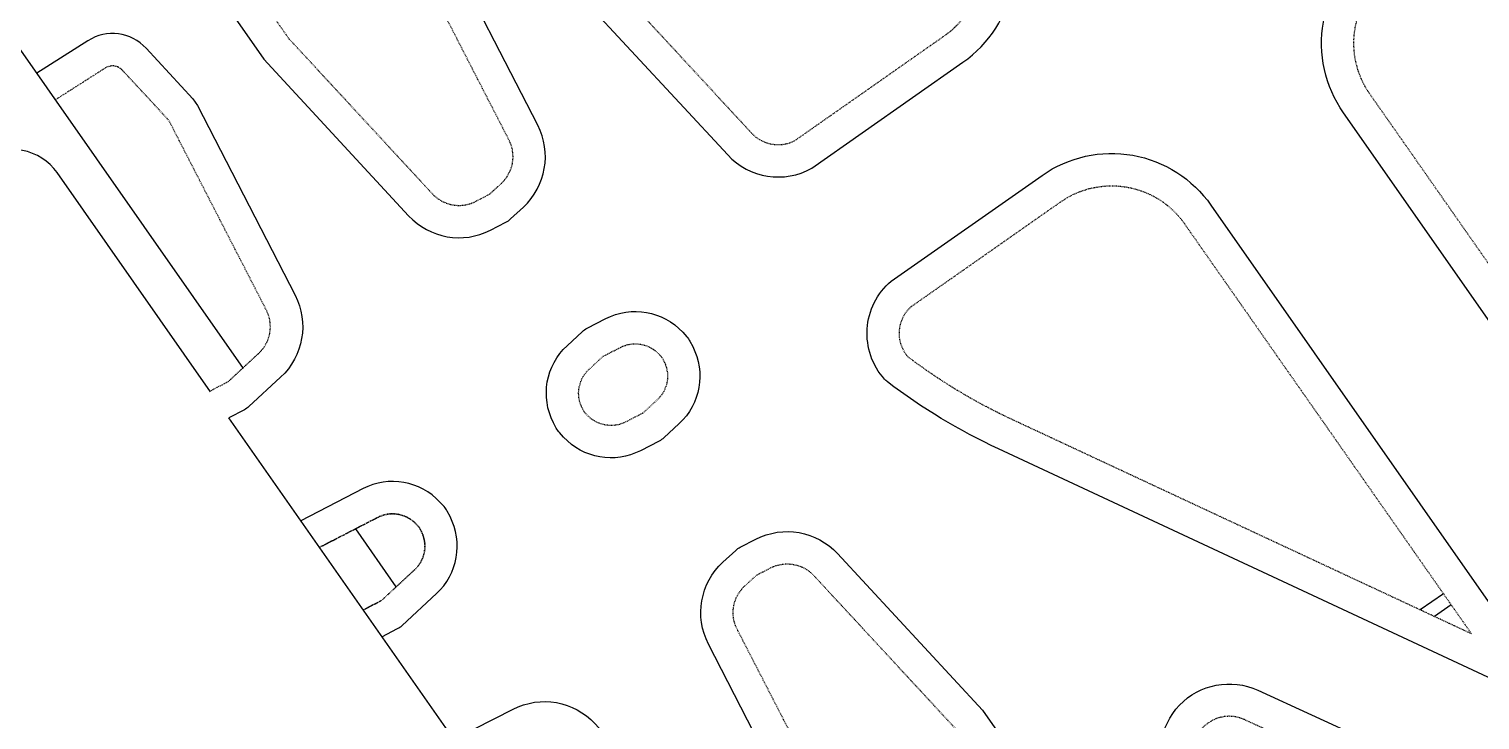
# Model space of a CAD drawing. Header units: millimetres. Extents: x 152904052 to 153933663, y 538271515 to 539240469.
# Drawn here: x 153551896 to 153557284, y 539116066 to 539118631 of the extents above; entities that cross this region are included whole.
import ezdxf

# ---------------------------------------------------------------- set-up
doc = ezdxf.new("R2010")
doc.units = ezdxf.units.MM
doc.linetypes.add('HIDDEN', pattern=[5.08, 2.54, -2.54])
doc.layers.add('BORD', color=7, linetype='Continuous')

msp = doc.modelspace()

# ---------------------------------------------------------------- linework, layer by layer
at = {"layer": 'BORD', "color": 133, "ltscale": 10}
for p, q in [((153552693.3, 539117370.1), (153551228.5, 539119462)), ((153552570.4, 539117284), (153552000.7, 539118097.6))]:
    msp.add_line(p, q, dxfattribs=at)
at = {"layer": 'BORD', "color": 137}
for points in [[(153554490.9, 539118163.2, 0.347215), (153554803.1, 539118114.3), (153555364.2, 539118507.2, 0.414214), (153555474.7, 539119133.9), (153553125.1, 539122489.5, 0.414214), (153552498.4, 539122600), (153551929.4, 539122201.6, 0.33662), (153551875.9, 539121897.9), (153552237.9, 539121193.6), (153553952.9, 539118744.3)], [(153551454.2, 539121602.6, 0.33662), (153551150.5, 539121656.2), (153551092.8, 539121626.5, 0.068099), (153551075.9, 539121614.7), (153551028.3, 539121570.7, 0.33662), (153550974.8, 539121266.9), (153551336.9, 539120562.7), (153552767.9, 539118518.9), (153553305.9, 539117937.8, 0.33662), (153553609.6, 539117884.2), (153553667.3, 539117913.9, 0.068099), (153553684.2, 539117925.7), (153553731.8, 539117969.8, 0.33662), (153553785.3, 539118273.5), (153553423.3, 539118977.8), (153551992.2, 539121021.5)], [(153557350.5, 539116207.8), (153555496.7, 539117072.2, -0.052995), (153555083.8, 539117320.9, -0.048068), (153555073.1, 539117330.8, -0.420568), (153555097, 539117694.5), (153555658.1, 539118087.4, -0.414214), (153556284.9, 539117976.9), (153557444.8, 539116320.2, -0.767327)], [(153553865.8, 539117132.6, -0.068187), (153553854, 539117149.5), (153553843.7, 539117169.5, -0.336522), (153553894.1, 539117455.3), (153553951.3, 539117508.2, -0.068187), (153553968.2, 539117520.1), (153554037.6, 539117555.7, -0.336522), (153554323.4, 539117505.3), (153554338.6, 539117488.8, -0.068187), (153554350.5, 539117471.9), (153554360.7, 539117452, -0.336522), (153554310.3, 539117166.2), (153554253.1, 539117113.2, -0.068187), (153554236.2, 539117101.3), (153554166.9, 539117065.7, -0.336522), (153553881.1, 539117116.1)], [(153554781.2, 539115643.7), (153554419.1, 539116347.9, -0.33662), (153554472.7, 539116651.7), (153554520.3, 539116695.7, -0.068099), (153554537.1, 539116707.5), (153554594.8, 539116737.2, -0.33662), (153554898.6, 539116683.6), (153555436.5, 539116102.5), (153556893.4, 539114021.9), (153557255.5, 539113317.6, -0.33662), (153557201.9, 539113013.9), (153557154.3, 539112969.8, -0.068099), (153557137.4, 539112958), (153557079.7, 539112928.4, -0.33662), (153556776, 539112981.9), (153556238.1, 539113563)]]:
    msp.add_lwpolyline(points, format="xyb", close=True, dxfattribs=at)
at = {"layer": 'BORD', "color": 133, "linetype": 'HIDDEN', "flags": 128}
for points in [[(153553026.8, 539122420.6, 0.414214), (153552567.2, 539122501.7), (153552006, 539122108.7, 0.322474), (153551982.6, 539121952.7), (153552340.9, 539121255.7), (153554046.5, 539118819.9), (153554578.9, 539118244.8, 0.336951), (153554739.9, 539118216.5), (153555295.4, 539118605.5, 0.414214), (153555376.4, 539119065.1)], [(153551366.2, 539121521.1, 0.33662), (153551205.4, 539121549.5), (153551153, 539121522.6), (153551109.9, 539121482.6, 0.33662), (153551081.5, 539121321.8), (153551439.8, 539120624.8), (153552861.5, 539118594.4), (153553393.9, 539118019.3, 0.33662), (153553554.7, 539117991), (153553607.1, 539118017.9), (153553650.2, 539118057.8, 0.33662), (153553678.6, 539118218.6), (153553320.3, 539118915.6), (153551898.6, 539120946)], [(153553957.9, 539117209.7), (153553950.4, 539117224.3, -0.336522), (153553975.6, 539117367.2), (153554028.4, 539117416.1), (153554092.4, 539117449, -0.336522), (153554235.3, 539117423.8), (153554246.5, 539117411.7), (153554254, 539117397.1, -0.336522), (153554228.8, 539117254.2), (153554176, 539117205.3), (153554112, 539117172.4, -0.336522), (153553969.1, 539117197.6)], [(153554884.2, 539115705.8), (153554525.8, 539116402.8, -0.33662), (153554554.2, 539116563.6), (153554597.4, 539116603.6), (153554649.7, 539116630.5, -0.33662), (153554810.5, 539116602.1), (153555342.9, 539116027), (153556790.4, 539113959.8), (153557148.7, 539113262.8, -0.33662), (153557120.4, 539113102), (153557077.2, 539113062), (153557024.9, 539113035.1, -0.33662), (153556864.1, 539113063.4), (153556331.7, 539113638.5)]]:
    msp.add_lwpolyline(points, format="xyb", close=True, dxfattribs=at)
at = {"layer": 'BORD', "color": 137}
for points in [[(153559151.8, 539114928.6), (153556777, 539118320.1, -0.414214), (153556887.5, 539118946.8), (153557702.2, 539119517.3, -0.33662), (153558005.9, 539119463.7), (153558543.9, 539118882.6), (153560284.7, 539116396.5)], [(153559151.8, 539114928.6), (153556777, 539118320.1, -0.414214), (153556887.5, 539118946.8), (153557702.2, 539119517.3, -0.33662), (153558005.9, 539119463.7), (153558543.9, 539118882.6), (153560508.4, 539116077)], [(153552505, 539118371.4), (153552505, 539118371.4), (153552522.2, 539118346.8), (153552884.3, 539117642.6, -0.33662), (153552830.7, 539117338.8), (153552712.7, 539117229.6, -0.068099), (153552695.9, 539117217.8), (153552637.7, 539117187.9)], [(153553206.7, 539116375.4), (153553264.8, 539116405.3, 0.068187), (153553281.7, 539116417.1), (153553409.3, 539116535.2, 0.336522), (153553459.7, 539116821), (153553449.4, 539116841, 0.068187), (153553437.6, 539116857.9), (153553422.3, 539116874.4, 0.336522), (153553136.5, 539116924.8), (153552905.2, 539116805.9)], [(153558003.8, 539114215), (153557251.8, 539114565.6, -0.109782), (153556467.3, 539115168.2, -0.05561), (153556458, 539115182.3), (153556125.9, 539115828.2, -0.712205), (153556458.9, 539116176.6), (153556857.2, 539115994, -0.115181), (153558607.7, 539114637.8, -0.115181)], [(153553486, 539115976.6), (153553533.9, 539116020.9, -0.068099), (153553550.8, 539116032.8), (153553693.8, 539116106.3, -0.33662), (153553997.5, 539116052.7), (153554535.4, 539115471.6), (153555992.3, 539113391), (153556354.4, 539112686.7, -0.33662), (153556300.8, 539112383), (153556182.9, 539112273.8, -0.068099), (153556166, 539112262), (153556107.9, 539112232.1), (153556119.7, 539112215.3), (153555903, 539112014.7), (153555396.4, 539111756, -0.351789), (153555077.6, 539111822), (153555074.1, 539111826.3)]]:
    msp.add_lwpolyline(points, format="xyb", dxfattribs=at)
at = {"layer": 'BORD', "color": 133, "linetype": 'HIDDEN', "flags": 128}
for points in [[(153559250.1, 539114997.4), (153556875.3, 539118388.9, -0.414214), (153556956.3, 539118848.5), (153557763.3, 539119413.6, -0.322474), (153557917.9, 539119382.2), (153558450.3, 539118807.1), (153560400.5, 539116021.9)], [(153552411.4, 539118295.9), (153552243, 539118477.7, 0.362679), (153552179.4, 539118485.9), (153551994.5, 539118368)], [(153552568.2, 539117287.1), (153552635.6, 539117321.8), (153552749.2, 539117426.9, 0.33662), (153552777.5, 539117587.7), (153552419.2, 539118284.7), (153552411.4, 539118295.9)], [(153555159.9, 539117413.8, -0.401244), (153555171.5, 539117600.1), (153555727, 539117989.1, -0.414214), (153556186.6, 539117908), (153557252.4, 539116385.9), (153555547.4, 539117180.9, -0.052471), (153555159.9, 539117413.8)], [(153553137.3, 539116474.6), (153553204.6, 539116509.2), (153553327.7, 539116623.3, 0.336522), (153553352.9, 539116766.2), (153553345.4, 539116780.8), (153553334.2, 539116792.9, 0.336522), (153553191.4, 539116818.1), (153552974.7, 539116706.7), (153553191.4, 539116818.1, -0.336522), (153553334.2, 539116792.9), (153553345.4, 539116780.8), (153553352.9, 539116766.2, -0.336522), (153553327.7, 539116623.3), (153553204.6, 539116509.2), (153553137.3, 539116474.6)], [(153558509.2, 539114568.8, 0.114723), (153556807.2, 539115884.9), (153556408.9, 539116067.5, 0.712205), (153556232.6, 539115883.1), (153556562.4, 539115241.5, 0.10921), (153557302.5, 539114674.3)]]:
    msp.add_lwpolyline(points, format="xyb", dxfattribs=at)
at = {"layer": 'BORD', "color": 133, "flags": 128}
msp.add_lwpolyline([(153552331, 539118559.3, 0.362593), (153552114.9, 539118587.1), (153551925.6, 539118466.4)], format="xyb", dxfattribs=at)
at = {"layer": 'BORD', "color": 137}
msp.add_lwpolyline([(153552505, 539118371.4), (153552331, 539118559.3)], dxfattribs=at)
at = {"layer": 'BORD', "color": 133, "ltscale": 10, "flags": 128}
for points in [[(153553591, 539115826.6), (153552637.7, 539117187.9)], [(153553260.1, 539116560.6), (153553109.3, 539116775.9)]]:
    msp.add_lwpolyline(points, dxfattribs=at)
at = {"layer": 'BORD', "color": 133, "linetype": 'Continuous', "ltscale": 10, "flags": 128}
for points in [[(153557148.1, 539116534.9), (153557062.1, 539116474.6)], [(153557176.7, 539116493.9), (153557114.4, 539116450.2)]]:
    msp.add_lwpolyline(points, dxfattribs=at)
at = {"layer": 'BORD', "color": 133, "ltscale": 10}
msp.add_arc((153551836.9, 539117982.9), 200, 35, 125, dxfattribs=at)

doc.saveas('drawing.dxf')
